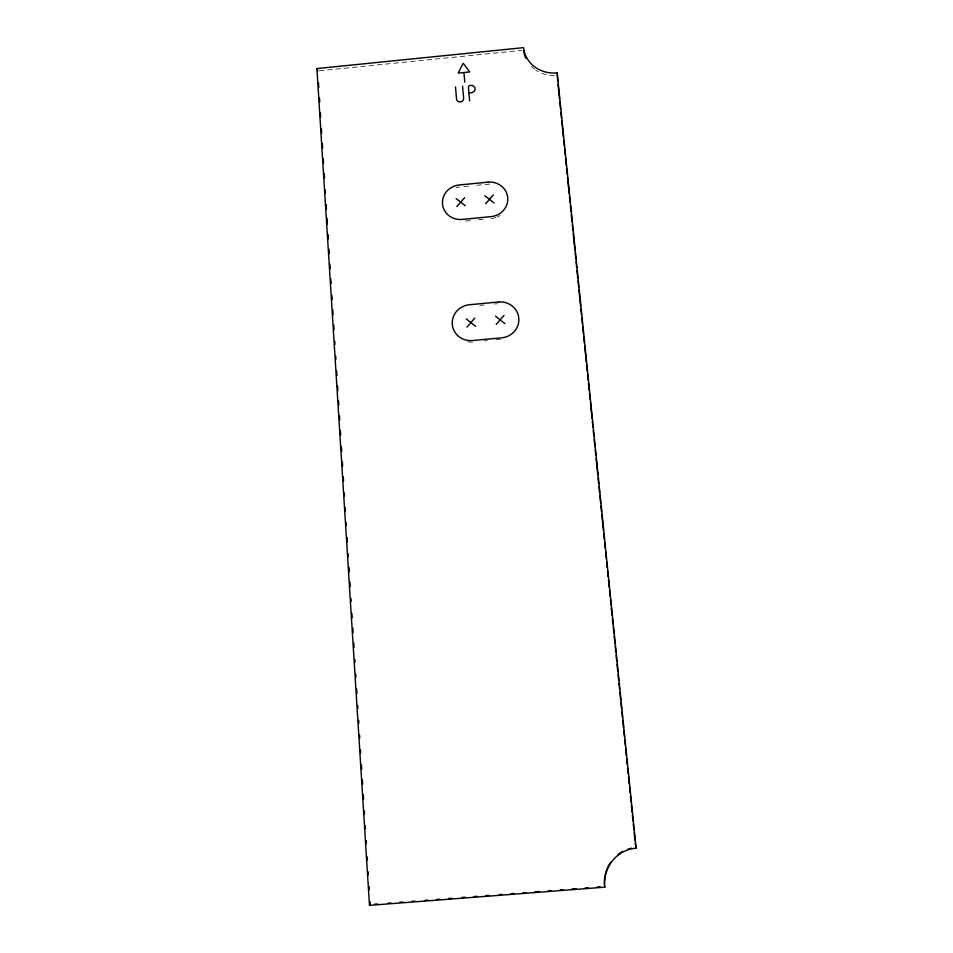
<?xml version="1.0" encoding="UTF-8"?>
<svg xmlns="http://www.w3.org/2000/svg" width="953" height="953" viewBox="0 0 953 953"><rect width="100%" height="100%" fill="white"/><g stroke="black" fill="none" stroke-linecap="round" stroke-linejoin="round"><path stroke-width="0.71" stroke-dasharray="4.76 3.57" d="M319.231 70.82L522.184 50.306M463.873 186.574L470.996 185.883M476.703 185.323L488.115 184.215A18.298 17.249 -9.1 0 1 492.868 184.334M465.362 221.06L472.533 220.369M478.263 219.821L485.434 219.13M479.835 305.389L484.195 304.984M494.369 304.031L497.275 303.757M484.374 340.936L487.293 340.662M496.06 339.852L500.444 339.447M554.467 75.478A30.77 28.268 -5.6 0 1 535.741 70.034M534.573 69.2A30.77 28.268 -5.6 0 1 531.333 66.353M456.082 187.658A18.274 17.225 -11.2 0 1 459.596 186.991M500.099 215.378A18.298 17.249 -9.1 0 1 496.954 217.093M495.846 217.534A18.298 17.249 -9.1 0 1 491.164 218.571M472.676 342.02A18.619 17.893 -11.6 0 1 467.816 341.865"/><path stroke-width="1.43" d="M557.183 72.893L636.092 848.182A36.774 35.011 70.1 0 0 604.798 887.172L369.49 905.35L316.908 68.556L523.602 47.65A30.889 28.364 -5.6 0 0 557.183 72.893L557.731 81.231M496.215 324.401L504.089 315.336M466.946 327.141L474.832 318.076M485.565 203.751L493.297 194.984M456.844 206.539L464.599 197.771M369.49 905.35L370.217 904.552L370.038 901.574M463.551 72.559L458.179 73.095L463.158 63.255L469.758 71.94L463.968 72.511L464.802 82.161M469.329 92.929L471.449 92.727A3.979 3.681 -10 0 0 475.082 88.665A3.979 3.681 -10 0 0 470.806 85.389L470.198 85.448A1.93 1.787 -10 0 0 468.435 87.426L469.615 100.875M374.672 904.206L377.638 903.98M388.014 903.17L390.98 902.944M399.879 902.253L402.845 902.026M411.744 901.335L414.71 901.109M425.086 900.311L428.052 900.085M436.95 899.394L439.917 899.167M448.815 898.476L451.782 898.25M462.157 897.44L465.124 897.214M474.022 896.523L476.988 896.296M485.887 895.617L488.853 895.379M499.241 894.581L502.207 894.355M511.106 893.664L514.072 893.437M522.959 892.747L525.925 892.52M534.824 891.829L539.279 891.484M548.178 890.805L551.144 890.567M560.042 889.888L563.009 889.649M571.895 888.97L576.351 888.625M585.249 887.934L588.215 887.708M597.114 887.017L600.08 886.79M484.863 195.794L494.011 202.941M456.189 198.581L465.278 205.717M495.489 316.134L504.828 323.603M466.255 318.874L475.535 326.331M636.092 848.182L635.234 843.191M604.524 886.445L604.798 887.172M316.908 68.556L317.754 70.963M558.029 84.198L559.542 98.993M559.84 101.947L560.59 109.345M560.888 112.311L561.496 118.22M561.793 121.186L563.449 137.458M563.747 140.413L564.355 146.333M564.652 149.299L565.26 155.208M565.558 158.174L566.308 165.572M566.606 168.526L567.214 174.447M567.511 177.401L569.167 193.673M569.465 196.64L570.073 202.56M570.37 205.514L570.978 211.435M571.276 214.389L572.026 221.787M572.336 224.753L572.932 230.662M573.229 233.628L574.885 249.9M575.195 252.855L575.791 258.775M576.088 261.741L576.696 267.65M576.994 270.616L577.744 278.014M578.054 280.968L578.65 286.889M578.947 289.843L580.603 306.127M580.913 309.082L581.509 315.002M581.806 317.957L582.414 323.877M582.712 326.831L583.462 334.229M583.772 337.195L584.368 343.116M584.665 346.07L586.321 362.343M586.631 365.309L587.227 371.217M587.536 374.184L588.132 380.104M588.43 383.058L589.18 390.456M589.49 393.41L590.086 399.331M590.395 402.297L592.051 418.57M592.349 421.524L592.945 427.444M593.254 430.399L593.85 436.319M594.148 439.273L594.91 446.671M595.208 449.637L595.804 455.558M596.113 458.512L597.769 474.785M598.067 477.751L598.663 483.659M598.972 486.626L599.568 492.546M599.866 495.5L600.628 502.898M600.926 505.852L601.522 511.773M601.831 514.739L603.487 531.012M603.785 533.966L604.381 539.886M604.69 542.841L605.286 548.761M605.596 551.727L606.346 559.125M606.644 562.079L607.252 568M607.549 570.954L608.145 576.875M608.455 579.829L609.205 587.227M609.503 590.193L610.111 596.113M610.408 599.068L611.004 604.988M611.314 607.943L612.064 615.34M612.362 618.306L612.97 624.215M613.267 627.181L613.863 633.102M614.173 636.056L614.923 643.454M615.221 646.408L615.829 652.328M616.126 655.295L616.722 661.203M617.032 664.17L617.782 671.567M618.08 674.521L618.688 680.442M618.985 683.396L619.581 689.317M619.891 692.283L620.641 699.681M620.939 702.635L621.547 708.555M621.844 711.51L622.452 717.43M622.75 720.385L623.5 727.782M623.798 730.748L624.406 736.657M624.703 739.623L625.311 745.544M625.609 748.498L626.359 755.896M626.657 758.85L627.265 764.771M627.562 767.737L628.17 773.645M628.468 776.612L629.218 784.009M629.516 786.964L630.124 792.884M630.421 795.838L631.029 801.759M631.327 804.725L632.077 812.123M632.375 815.077L632.983 820.998M633.28 823.952L633.888 829.872M634.186 832.827L634.936 840.224M462.586 86.211L463.634 98.314A3.574 3.312 -10.6 0 1 460.37 101.959A3.574 3.312 -10.6 0 1 456.535 99.017L455.498 86.926M318.493 82.851L318.779 87.307M319.434 97.718L319.72 102.174M320.363 112.573L320.649 117.028M321.399 128.917L321.673 133.372M322.328 143.772L322.614 148.239M323.27 158.639L323.543 163.094M324.199 173.494L324.485 177.949M325.235 189.838L325.414 192.816M326.164 204.692L326.45 209.16M327.01 218.07L327.379 224.015M328.035 234.414L328.32 238.869M328.976 249.269L329.25 253.736M329.905 264.136L330.191 268.591M330.846 278.991L331.12 283.446M331.87 295.335L332.156 299.79M332.811 310.19L333.085 314.657M333.741 325.056L334.026 329.512M334.777 341.4L334.956 344.367M335.706 356.255L335.897 359.233M336.647 371.122L336.921 375.577M337.576 385.977L337.862 390.432M338.518 400.832L338.791 405.287M339.447 415.699L339.733 420.154M340.388 430.553L340.662 435.009M341.412 446.897L341.698 451.353M342.353 461.752L342.627 466.208M343.283 476.619L343.568 481.074M344.307 492.963L344.498 495.929M345.248 507.818L345.439 510.784M346.189 522.673L346.368 525.651M347.118 537.54L347.404 541.995M348.143 553.884L348.333 556.85M348.989 567.249L349.274 571.717M349.93 582.116L350.204 586.571M350.954 598.46L351.145 601.426M351.883 613.315L352.169 617.77M352.824 628.17L353.11 632.637M353.754 643.037L354.039 647.492M354.79 659.381L354.981 662.347M355.719 674.236L355.91 677.214M356.66 689.09L356.934 693.558M357.685 705.446L357.875 708.413M358.626 720.301L358.804 723.267M359.555 735.156L359.746 738.134M360.496 750.023L360.675 752.989M361.425 764.878L361.711 769.333M362.366 779.733L362.64 784.188M363.296 794.599L363.581 799.055M364.332 810.943L364.511 813.91M365.261 825.798L365.452 828.765M366.202 840.653L366.381 843.631M367.227 856.997L367.417 859.975M368.168 871.864L368.346 874.83M369.097 886.719L369.287 889.685M525.782 58.216A30.77 28.268 -5.6 0 1 523.662 50.152M604.416 885.051A36.619 34.856 70.1 0 1 610.587 862.274M618.116 854.329A36.619 34.856 70.1 0 1 622.69 851.398M627.682 849.254A36.619 34.856 70.1 0 1 631.672 848.194M487.9 182.166L459.275 184.965A18.345 17.285 -11.2 0 0 442.49 203.966A18.345 17.285 -11.2 0 0 462.181 219.428L490.974 216.653A18.369 17.309 -9.1 0 0 507.735 197.64A18.369 17.309 -9.1 0 0 487.9 182.166M498.562 302.006L469.388 304.746A18.703 17.952 -11.6 0 0 452.294 324.389A18.703 17.952 -11.6 0 0 472.402 340.555L501.754 337.827A18.726 17.976 -8.4 0 0 518.801 318.171A18.726 17.976 -8.4 0 0 498.562 302.006"/></g></svg>
